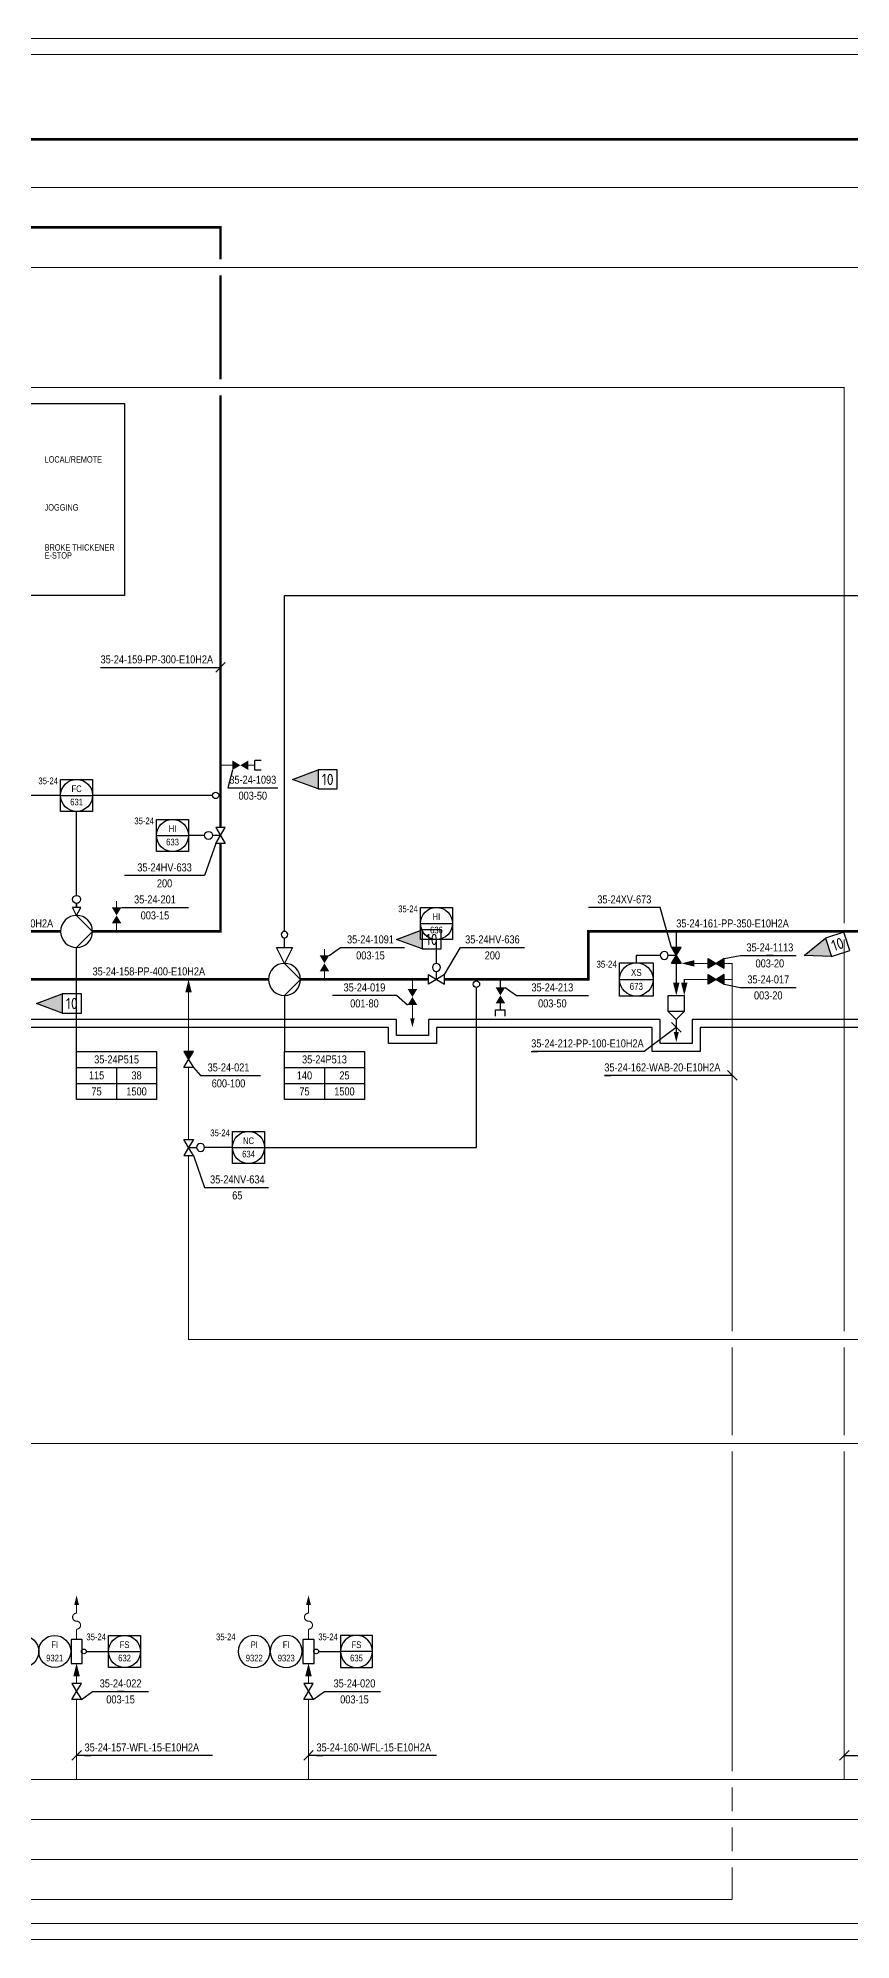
# Model space of a CAD drawing. Header units: millimetres. Extents: x -55 to 6506, y -5 to 599.
# Drawn here: x 5055 to 5310, y 0 to 594 of the extents above; entities that cross this region are included whole.
import ezdxf
from ezdxf.enums import TextEntityAlignment as Align

# ---------------------------------------------------------------- set-up
doc = ezdxf.new("R2010")
doc.units = ezdxf.units.MM
doc.header["$LTSCALE"] = 10
doc.header["$MEASUREMENT"] = 0
doc.layers.get('0').update_dxf_attribs({"linetype": 'CONTINUOUS'})
for name, color, linetype in [('P-A-SHEET', 3, 'CONTINUOUS'), ('P-COOLING_WATER', 3, 'CONTINUOUS'), ('P-CVPOS', 7, 'CONTINUOUS'), ('P-FILTERED_WATER', 3, 'CONTINUOUS'), ('P-FLOOR', 7, 'CONTINUOUS'), ('P-INSTRPOS', 7, 'CONTINUOUS'), ('P-INSTRPOS_TEXTS', 7, 'CONTINUOUS'), ('P-INSTRU', 7, 'CONTINUOUS'), ('P-LINEPOS', 7, 'CONTINUOUS'), ('P-MASS1', 6, 'CONTINUOUS'), ('P-OTHER', 7, 'CONTINUOUS'), ('P-PUMP_POS', 7, 'CONTINUOUS'), ('P-PUMPS', 7, 'CONTINUOUS'), ('P-REJECT', 22, 'CONTINUOUS'), ('P-REVISIONS', 1, 'CONTINUOUS'), ('P-SEALING_WATER', 3, 'CONTINUOUS'), ('P-SYMB', 7, 'CONTINUOUS'), ('P-TEXT', 7, 'CONTINUOUS'), ('P-VALVEPOS', 7, 'CONTINUOUS'), ('P-VENTS', 7, 'CONTINUOUS'), ('P-WATER', 3, 'CONTINUOUS'), ('P-WHITE_WATER', 3, 'CONTINUOUS'), ('PI0ATT', 7, 'CONTINUOUS')]:
    doc.layers.add(name, color=color, linetype=linetype)
doc.styles.add('Arial', font='ARIALN.TTF')
doc.styles.add('CTS_REV', font='isocp.shx')
doc.styles.add('ROMANS', font='ARIALN.TTF')
doc.styles.get("Standard").update_dxf_attribs({"font": 'ARIALN.TTF'})

# ---------------------------------------------------------------- blocks, each defined once
blk = doc.blocks.new('P7A0200')
at = {"color": 0, "linetype": 'ByBlock'}
for p, q in [((0, 5), (5, 0)), ((5, 0), (0, -5))]:
    blk.add_line(p, q, dxfattribs=at)
blk.add_lwpolyline([(0, -5, 1), (0, 5, 1)], format="xyb", close=True, dxfattribs=at)
blk = doc.blocks.new('P7A1105')
at = {"color": 0, "linetype": 'ByBlock'}
for points in [[(-3, 1.8), (-3, -1.8), (0, 0)], [(0, 0), (3, 1.8), (3, -1.8)]]:
    blk.add_solid(points, dxfattribs=at)
blk = doc.blocks.new('PPI_0900A')
at = {"color": 0, "linetype": 'ByBlock'}
blk.add_line((-1, 0), (1, 0), dxfattribs=at)
blk = doc.blocks.new('P7A1305')
at = {"color": 0, "linetype": 'ByBlock'}
blk.add_solid([(-4, -1), (-4, 1), (0, 0)], dxfattribs=at)
blk = doc.blocks.new('P7A1106')
at = {"color": 0, "linetype": 'ByBlock'}
for p, q in [((3, 1.8), (0, 0)), ((3, -1.8), (3, 1.8)), ((0, 0), (3, -1.8))]:
    blk.add_line(p, q, dxfattribs=at)
blk.add_lwpolyline([(-3, 1.8), (0, 0), (-3, -1.8)], close=True, dxfattribs=at)
blk.add_solid([(3, 1.8), (0, 0), (3, -1.8)], dxfattribs=at)
blk = doc.blocks.new('P7A1120')
at = {"color": 0, "linetype": 'ByBlock'}
blk.add_line((0, 0), (0, 3), dxfattribs=at)
for points in [[(-3, 1.8), (0, 0), (-3, -1.8)], [(3, 1.8), (0, 0), (3, -1.8)]]:
    blk.add_lwpolyline(points, close=True, dxfattribs=at)
blk.add_lwpolyline([(-1.5, 4.5, 1), (1.5, 4.5, 1)], format="xyb", close=True, dxfattribs=at)
blk = doc.blocks.new('PPI_1204A')
at = {"color": 0, "linetype": 'ByBlock'}
for p, q in [((-6, -6), (-6, 6)), ((-6, 6), (6, 6)), ((-6, 0), (6, 0)), ((6, 6), (6, -6)), ((6, -6), (-6, -6))]:
    blk.add_line(p, q, dxfattribs=at)
blk.add_circle((0, 0), 6, dxfattribs=at)
blk = doc.blocks.new('PPI_1000A')
at = {"color": 0, "linetype": 'ByBlock'}
blk.add_line((-1, 0), (1, 0), dxfattribs=at)
blk = doc.blocks.new('CV4B516')
at = {"color": 0, "linetype": 'Continuous'}
blk.add_lwpolyline([(-1.5, 4.5, -1), (1.5, 4.5, -1), (-1.5, 4.5)], format="xyb", close=True, dxfattribs=at)
blk.add_lwpolyline([(0, 0), (0, 3)], dxfattribs=at)
at = {"layer": 'P-VENTS', "color": 7, "linetype": 'Continuous'}
for points in [[(-3, -1.8), (-3, 1.8), (0, 0)], [(3, -1.8), (3, 1.8), (0, 0)]]:
    blk.add_lwpolyline(points, close=True, dxfattribs=at)
blk = doc.blocks.new('PPI_1200A')
at = {"color": 0, "linetype": 'ByBlock'}
blk.add_circle((0, 0), 6, dxfattribs=at)
blk = doc.blocks.new('PPI_0100X')
at = {"color": 0}
blk.add_circle((0, 0), 0.75, dxfattribs=at)
at = {"layer": 'PI0ATT', "color": 0, "flags": 1}
for tag, p in [('ANTNIMI', (-0.88, -0.31)), ('ANTPOS', (-0.88, -0.39)), ('ANTPNIM', (-0.88, -0.48)), ('ANTDN', (-0.88, -0.56)), ('ANTPN', (-0.88, -0.64)), ('ANTMAT', (-0.88, -0.73)), ('ANTLIIT', (-0.88, -0.81)), ('ANTPITU', (-0.88, -0.89)), ('ANTERI1', (-0.88, -0.98)), ('ANTPHAV', (-0.88, -1.06)), ('ANTSIPO', (-0.88, -1.14)), ('ANTAILY', (-0.88, -1.23)), ('ANTTIH', (-0.88, -1.31)), ('ANTALUE', (-0.88, -1.39)), ('ANTKPAI', (-0.88, -1.48)), ('ANTLMP', (-0.88, -1.56)), ('ANTYLAM', (-0.88, -1.64)), ('ANTLISA', (-0.88, -1.73))]:
    blk.add_attdef(tag, p, '', height=0.05, dxfattribs=at)
blk = doc.blocks.new('PPI_1100A')
at = {"color": 0, "linetype": 'ByBlock'}
blk.add_line((0, 0), (2, 0), dxfattribs=at)
blk = doc.blocks.new('CVME90B')
at = {"color": 0, "linetype": 'Continuous'}
blk.add_lwpolyline([(-1.5, 4.5, -1), (1.5, 4.5, -1), (-1.5, 4.5)], format="xyb", close=True, dxfattribs=at)
blk.add_lwpolyline([(0, 0), (0, 3)], dxfattribs=at)
at = {"layer": 'P-VENTS', "color": 7, "linetype": 'Continuous'}
for points in [[(-3, -1.8), (-3, 1.8), (0, 0)], [(3, -1.8), (3, 1.8), (0, 0)]]:
    blk.add_lwpolyline(points, close=True, dxfattribs=at)
blk = doc.blocks.new('P7A1304')
at = {"color": 0, "linetype": 'ByBlock'}
blk.add_line((1.5, 1.5), (-1.5, -1.5), dxfattribs=at)
blk = doc.blocks.new('PPI_0521A-25_0')
at = {"color": 0, "linetype": 'ByBlock'}
for p, q in [((0, 0), (25, 0)), ((0, -15), (0, 0)), ((25, 0), (25, -15)), ((0, -5), (25, -5)), ((12.5, -5), (12.5, -15)), ((0, -10), (25, -10)), ((25, -15), (0, -15))]:
    blk.add_line(p, q, dxfattribs=at)
blk = doc.blocks.new('P7A1100')
at = {"color": 0, "linetype": 'ByBlock'}
for points in [[(-3, -1.8), (-3, 1.8), (0, 0)], [(3, -1.8), (3, 1.8), (0, 0)]]:
    blk.add_lwpolyline(points, close=True, dxfattribs=at)
blk = doc.blocks.new('PPI_0102B')
at = {"color": 0, "linetype": 'ByBlock'}
blk.add_circle((0, -1), 1, dxfattribs=at)
blk = doc.blocks.new('P7A13E8')
at = {"color": 0, "linetype": 'Continuous'}
for points in [[(0, 5), (0, 8)], [(-2.5, 5), (2.5, 5), (0, 0), (-2.5, 5)]]:
    blk.add_lwpolyline(points, dxfattribs=at)
for start, end in [(90, 270), (270, 90)]:
    blk.add_arc((0, 9), 1, start, end, dxfattribs=at)
blk = doc.blocks.new('P7A1252')
at = {"color": 0, "linetype": 'ByBlock'}
for p, q in [((0, -1.5), (0, 1.5)), ((2, 1.5), (0, 1.5)), ((2, -1.5), (0, -1.5))]:
    blk.add_line(p, q, dxfattribs=at)
blk = doc.blocks.new('PRMEA63')
at = {"layer": 'P-OTHER'}
h = blk.add_hatch(color=0, dxfattribs=at)
h.paths.add_polyline_path([(-3, 1.8), (-3, -1.8), (0, 0)])
h.paths.add_polyline_path([(3, -1.8), (3, 1.8), (0, 0)])
at = {"layer": 'P-VENTS', "color": 0, "linetype": 'Continuous'}
for points in [[(-3, -1.8), (-3, 1.8), (0, 0)], [(3, -1.8), (3, 1.8), (0, 0)]]:
    blk.add_lwpolyline(points, close=True, dxfattribs=at)
blk.add_lwpolyline([(-1.5, 4.5, -1), (1.5, 4.5, -1), (-1.5, 4.5)], format="xyb", close=True, dxfattribs=at)
blk.add_lwpolyline([(0, 0), (0, 3)], dxfattribs=at)
blk = doc.blocks.new('PRMEA71')
at = {"layer": 'P-OTHER'}
h = blk.add_hatch(color=0, dxfattribs=at)
h.paths.add_polyline_path([(-3, 1.8), (-3, -1.8), (0, 0)])
h.paths.add_polyline_path([(3, -1.8), (3, 1.8), (0, 0)])
at = {"layer": 'P-VENTS', "color": 0, "linetype": 'Continuous'}
for points in [[(-3, -1.8), (-3, 1.8), (0, 0)], [(3, -1.8), (3, 1.8), (0, 0)]]:
    blk.add_lwpolyline(points, close=True, dxfattribs=at)
blk = doc.blocks.new('PRMEA7D')
at = {"layer": 'P-OTHER'}
h = blk.add_hatch(color=0, dxfattribs=at)
h.paths.add_polyline_path([(-3, 1.8), (-3, -1.8), (0, 0)])
h.paths.add_polyline_path([(3, -1.8), (3, 1.8), (0, 0)])
at = {"layer": 'P-VENTS', "color": 0, "linetype": 'Continuous'}
for points in [[(-3, -1.8), (-3, 1.8), (0, 0)], [(3, -1.8), (3, 1.8), (0, 0)]]:
    blk.add_lwpolyline(points, close=True, dxfattribs=at)
blk = doc.blocks.new('P7A1369')
at = {"color": 0, "linetype": 'ByBlock'}
blk.add_lwpolyline([(8, -3), (0, 0), (8, 3)], dxfattribs=at)
blk.add_lwpolyline([(14, -3), (14, 3), (8, 3), (8, -3)], close=True, dxfattribs=at)
blk.add_solid([(8, 3), (8, -3), (0, 0)], dxfattribs=at)
at = {"color": 7, "linetype": 'Continuous', "style": 'CTS_REV'}
blk.add_attdef('A', text='', height=3.5, dxfattribs=at).set_placement((11, 0), align=Align.MIDDLE)

msp = doc.modelspace()

# ---------------------------------------------------------------- linework, layer by layer
at = {"layer": 'P-A-SHEET', "color": 7, "const_width": 0.35}
for points in [[(-50, 0), (6501, 0), (6501, 594), (-50, 594)], [(-45, 5), (6496, 5), (6496, 589), (-45, 589)]]:
    msp.add_lwpolyline(points, close=True, dxfattribs=at)
at = {"layer": 'P-COOLING_WATER', "const_width": 0.35}
for points in [[(5972.5, 37.5), (15, 37.5)], [(15, 25), (5972.5, 25)]]:
    msp.add_lwpolyline(points, dxfattribs=at)
at = {"layer": 'P-CVPOS'}
for points in [[(5111, 342.5), (5107.5, 332.5), (5082.5, 332.5)], [(5253.5, 310), (5250, 322.5), (5227.5, 322.5)], [(5182.5, 301.5), (5187.5, 310), (5207.5, 310)], [(5104, 245), (5107.5, 235), (5127.5, 235)]]:
    msp.add_lwpolyline(points, dxfattribs=at)
at = {"layer": 'P-FILTERED_WATER', "const_width": 0.35}
msp.add_lwpolyline([(4707.5, 537.5), (4707.5, 547.5), (5973.5, 547.5)], dxfattribs=at)
at = {"layer": 'P-FLOOR'}
for points in [[(5367.5, 287.5), (5260, 287.5), (5260, 280), (5250, 280), (5250, 287.5), (5177.5, 287.5), (5177.5, 282.5), (5167.5, 282.5), (5167.5, 287.5), (5032.5, 287.5), (5032.5, 282.5), (5012.5, 282.5), (5012.5, 287.5), (4892.5, 287.5)], [(5390, 285), (5262.5, 285), (5262.5, 277.5), (5247.5, 277.5), (5247.5, 285), (5180, 285), (5180, 280), (5165, 280), (5165, 285), (5035, 285), (5035, 280), (5010, 280), (5010, 285), (4892.5, 285)]]:
    msp.add_lwpolyline(points, dxfattribs=at)
at = {"layer": 'P-INSTRU'}
for points in [[(5132.5, 315), (5132.5, 420), (5782.5, 420), (5782.5, 322.5)], [(5062.5, 357.5), (4930, 357.5), (4930, 332.5)], [(5110, 357.5), (5072.5, 357.5)], [(5067.5, 326.25), (5067.5, 352.5)], [(5107.5, 345), (5102.5, 345)], [(5067.5, 323.75), (5067.5, 322.5)], [(5180, 305), (5180, 312.5)], [(5250, 307.5), (5242.5, 307.5), (5242.5, 305.22)], [(5126.25, 247.5), (5192.5, 247.5), (5192.5, 297.5)], [(5116.25, 247.5), (5107.5, 247.5)], [(5070.34, 90), (5077.5, 90)], [(5143.16, 90), (5150, 90)]]:
    msp.add_lwpolyline(points, dxfattribs=at)
at = {"layer": 'P-LINEPOS'}
for points in [[(5075, 397.5), (5112.5, 397.5)], [(5110, 57.5), (5067.5, 57.5)], [(5180, 57.5), (5140, 57.5)]]:
    msp.add_lwpolyline(points, dxfattribs=at)
at = {"layer": 'P-MASS1', "const_width": 0.8}
for points in [[(4385, 537.5), (4385, 562.5), (5973.5, 562.5)], [(4255, 452.5), (4255, 535), (5112.5, 535), (5112.5, 525)], [(5112.5, 487.5), (5112.5, 520)], [(5112.5, 347.5), (5112.5, 482.5)], [(5072.5, 315), (5112.5, 315), (5112.5, 342.5)], [(5005, 315), (5062.5, 315)], [(5032.5, 315), (5062.5, 315)], [(5422.2, 315), (5227.5, 315), (5227.5, 300), (5182.5, 300)], [(5127.5, 300), (5005, 300)], [(5177.5, 300), (5137.5, 300)]]:
    msp.add_lwpolyline(points, dxfattribs=at)
at = {"layer": 'P-OTHER'}
for points in [[(5035, 480), (5082.5, 480), (5082.5, 420), (5035, 420), (5035, 480)], [(5068.81, 322.5), (5066.18, 322.5)], [(5067.5, 320), (5066.18, 322.5)], [(5067.5, 322.5), (5067.5, 323.75)], [(5067.5, 320), (5068.81, 322.5)], [(5067.5, 277.5), (5067.5, 310)], [(5132.5, 295), (5132.5, 277.5)], [(5257.5, 290), (5252.5, 290), (5252.5, 295), (5257.5, 295), (5257.5, 290)], [(5252.5, 290), (5255, 287.5), (5257.5, 290)], [(5255, 285), (5245, 277.5), (5210, 277.5)], [(5272.5, 270), (5232.5, 270)], [(5307.5, 57.5), (5350, 57.5)]]:
    msp.add_lwpolyline(points, dxfattribs=at)
for points in [[(5065.75, 86.25), (5069.25, 86.25), (5069.25, 93.75), (5065.75, 93.75), (5065.75, 86.25)], [(5138.25, 86.25), (5141.75, 86.25), (5141.75, 93.75), (5138.25, 93.75), (5138.25, 86.25)]]:
    msp.add_lwpolyline(points, close=True, dxfattribs=at)
msp.add_circle((5067.5, 325), 1.25, dxfattribs=at)
at = {"layer": 'P-REJECT', "const_width": 0.35}
for points in [[(5112.7, 366.92), (5116.2, 366.92)], [(5121.2, 366.92), (5123.2, 366.92)], [(5080, 322.5), (5080, 324.5)], [(5080, 315), (5080, 317.5)], [(5255, 310), (5255, 315)], [(5145, 307.5), (5145, 309.5)], [(5255, 299), (5255, 305)], [(5145, 300), (5145, 302.5)], [(5172.5, 300), (5172.5, 297)], [(5200, 300), (5200, 297.5)], [(5172.5, 292), (5172.5, 287.8)], [(5200, 292.5), (5200, 290.5)], [(5255, 287.5), (5255, 283.03)]]:
    msp.add_lwpolyline(points, dxfattribs=at)
at = {"layer": 'P-SEALING_WATER', "const_width": 0.35}
for points in [[(4992.5, 485), (5307.5, 485), (5307.5, 317.5)], [(15, 50), (5972.5, 50)]]:
    msp.add_lwpolyline(points, dxfattribs=at)
for points in [[(5067.5, 93.75), (5067.5, 96.94), (5067.5, 96.94, 1), (5067.5, 99.44, -1), (5067.5, 101.94), (5067.5, 105.59)], [(5140, 93.75), (5140, 96.94), (5140, 96.94, 1), (5140, 99.44, -1), (5140, 101.94), (5140, 105.59)]]:
    msp.add_lwpolyline(points, format="xyb", dxfattribs=at)
at = {"layer": 'P-VALVEPOS'}
for points in [[(5116.2, 365.42), (5114.78, 359.91), (5130.4, 359.91)], [(5081.5, 322.5), (5102.5, 322.5)], [(5146.5, 307.5), (5150, 310), (5170, 310)], [(5270, 306.5), (5275, 307.5), (5292.5, 307.5)], [(5201.5, 297.5), (5205, 295), (5227.5, 295)], [(5270, 298.5), (5275, 297.5), (5292.5, 297.5)], [(5171, 292), (5167.5, 295), (5147.5, 295)], [(5104, 272.5), (5106.25, 270), (5125, 270)], [(5069, 75), (5072.5, 77.5), (5090, 77.5)], [(5141.5, 75), (5145, 77.5), (5162.5, 77.5)]]:
    msp.add_lwpolyline(points, dxfattribs=at)
at = {"layer": 'P-WATER', "const_width": 0.35}
for points in [[(4940, 517.5), (4940, 522.5), (5330, 522.5), (5330, 317.5)], [(5307.5, 190), (5307.5, 312.5)], [(5260.62, 305), (5265, 305)], [(5270, 305), (5272.5, 305), (5272.5, 262.5), (5272.5, 190)], [(5257.5, 297.5), (5257.5, 300), (5265, 300)], [(5270, 300), (5272.5, 300)], [(5102.5, 277.5), (5102.5, 296)], [(5102.5, 250), (5102.5, 272.5)], [(5102.5, 245), (5102.5, 187.5), (5977.5, 187.5)], [(5272.5, 185), (5272.5, 157.5)], [(5307.5, 185), (5307.5, 157.5)], [(5272.5, 152.5), (5272.5, 52.5)], [(5307.5, 152.5), (5307.5, 50)], [(5067.5, 80), (5067.5, 82.25)], [(5140, 80), (5140, 82.25)], [(5067.5, 50), (5067.5, 75)], [(5140, 75), (5140, 50)], [(5272.5, 47.5), (5272.5, 40)], [(5272.5, 35), (5272.5, 27.5)], [(5272.5, 22.5), (5272.5, 12.5)], [(15, 12.5), (5272.5, 12.5)]]:
    msp.add_lwpolyline(points, dxfattribs=at)
at = {"layer": 'P-WHITE_WATER', "const_width": 0.35}
msp.add_lwpolyline([(4522.5, 155), (4625, 155), (5925, 155)], dxfattribs=at)

# ---------------------------------------------------------------- block references
at = {"layer": 'P-CVPOS', "color": 140, "rotation": 180}
for p in [(5095, 332.5), (5238.75, 322.5)]:
    msp.add_blockref('PPI_1000A', p, dxfattribs=at)
at = {"layer": 'P-CVPOS', "color": 140}
for p in [(5197.5, 310), (5117.75, 235)]:
    msp.add_blockref('PPI_1000A', p, dxfattribs=at)
at = {"layer": 'P-INSTRPOS', "color": 140}
for name, p, xscale, yscale, zscale in [('PPI_1204A', (5067.5, 357.5), 0.8333, 0.8333, 0.8333), ('PPI_1204A', (5097.5, 345), 0.8333, 0.8333, 0.8333), ('PPI_1204A', (5180, 317.5), 0.8333, 0.8333, 0.8333), ('PPI_1204A', (5242.5, 300), 0.87, 0.87, 0.87), ('PPI_1200A', (5050.65, 90), 0.833299999999781, 0.833299999999781, 0.833299999999781), ('PPI_1200A', (5060.65, 90), 0.833299999999781, 0.833299999999781, 0.833299999999781), ('PPI_1204A', (5082.5, 90), 0.833299999999781, 0.833299999999781, 0.833299999999781), ('PPI_1200A', (5123.04, 90), -0.833299999999781, 0.833299999999781, 0.833299999999781), ('PPI_1200A', (5133.04, 90), -0.833299999999781, 0.833299999999781, 0.833299999999781), ('PPI_1204A', (5155, 90), -0.833299999999781, 0.833299999999781, 0.833299999999781)]:
    msp.add_blockref(name, p, dxfattribs=dict(at, xscale=xscale, yscale=yscale, zscale=zscale))
at = {"layer": 'P-INSTRU', "color": 140}
for p, rotation in [((5110, 357.5), 90), ((5192.5, 297.5), 180)]:
    msp.add_blockref('PPI_0102B', p, dxfattribs=dict(at, rotation=rotation))
at = {"layer": 'P-INSTRU', "color": 140, "xscale": 0.833333333333334, "yscale": 0.833333333333334, "zscale": 0.833333333333334}
msp.add_blockref('PPI_1204A', (5121.25, 247.5), dxfattribs=at)
at = {"layer": 'P-INSTRU', "color": 140}
for p in [(5069.77, 90), (5142.41, 90)]:
    msp.add_blockref('PPI_0100X', p, dxfattribs=at)
at = {"layer": 'P-LINEPOS'}
for p in [(5112.5, 397.5), (5067.5, 57.5), (5140, 57.5)]:
    msp.add_blockref('P7A1304', p, dxfattribs=at)
at = {"layer": 'P-LINEPOS', "color": 140}
for p in [(5075, 397.5), (5255, 315), (5072.5, 300), (5209.63, 277.5), (5232.5, 270), (5070, 57.5), (5142.5, 57.5)]:
    msp.add_blockref('PPI_1100A', p, dxfattribs=at)
at = {"layer": 'P-PUMP_POS', "color": 140}
for p in [(5067.5, 277.5), (5132.5, 277.5)]:
    msp.add_blockref('PPI_0521A-25_0', p, dxfattribs=at)
at = {"layer": 'P-PUMPS'}
for p in [(5067.5, 315), (5132.5, 300)]:
    msp.add_blockref('P7A0200', p, dxfattribs=at)
at = {"layer": 'P-REVISIONS'}
for p in [(5135, 362.5), (5167.5, 312.5), (5055, 292.5)]:
    msp.add_blockref('P7A1369', p, dxfattribs=at).add_auto_attribs({'A': '10'})
at = {"layer": 'P-REVISIONS', "rotation": 18.43494882292202}
msp.add_blockref('P7A1369', (5295, 307.5), dxfattribs=at).add_auto_attribs({'A': '10'})
at = {"layer": 'P-SYMB'}
for name, p in [('P7A1252', (5123.2, 366.92)), ('P7A13E8', (5132.5, 305)), ('P7A1304', (5307.5, 57.5))]:
    msp.add_blockref(name, p, dxfattribs=at)
at = {"layer": 'P-SYMB', "xscale": -1}
for name, p in [('P7A1305', (5256.62, 305)), ('P7A1304', (5272.5, 270))]:
    msp.add_blockref(name, p, dxfattribs=at)
at = {"layer": 'P-SYMB'}
for name, p, rotation in [('P7A1305', (5102.5, 300), 90), ('P7A1252', (5200, 290.5), 270), ('P7A1304', (5255, 285), 270), ('P7A1305', (5067.5, 86.25), 90), ('P7A1305', (5140, 86.25), 90)]:
    msp.add_blockref(name, p, dxfattribs=dict(at, rotation=rotation))
at = {"layer": 'P-SYMB', "xscale": -1, "rotation": 89.99999999999991}
for p in [(5255, 295), (5257.5, 295)]:
    msp.add_blockref('P7A1305', p, dxfattribs=at)
at = {"layer": 'P-SYMB'}
for p, xscale, yscale, zscale, rotation in [((5172.5, 285), 0.6999999999999886, 0.6999999999999886, 0.6999999999999886, 270), ((5255, 280.35), 0.8, 0.8, 0.8, 270), ((5067.5, 107.5), 0.75, 0.75, 0.75, 90.00000000000001), ((5140, 107.5), 0.75, 0.75, 0.75, 90.00000000000001)]:
    msp.add_blockref('P7A1305', p, dxfattribs=dict(at, xscale=xscale, yscale=yscale, zscale=zscale, rotation=rotation))
at = {"layer": 'P-VALVEPOS', "color": 140}
for p in [(5122.59, 359.91), (5092, 322.5), (5159.38, 310), (5283.75, 297.5), (5216.25, 295), (5115, 270)]:
    msp.add_blockref('PPI_0900A', p, dxfattribs=at)
at = {"layer": 'P-VALVEPOS', "color": 140, "xscale": -1}
msp.add_blockref('PPI_0900A', (5284.25, 307.5), dxfattribs=at)
at = {"layer": 'P-VALVEPOS', "color": 140, "rotation": 180}
for p in [(5157.5, 295), (5081.25, 77.5)]:
    msp.add_blockref('PPI_0900A', p, dxfattribs=at)
at = {"layer": 'P-VALVEPOS', "color": 140, "xscale": -1, "rotation": 180}
msp.add_blockref('PPI_0900A', (5154.38, 77.5), dxfattribs=at)
at = {"layer": 'P-VENTS'}
for name, p, xscale, yscale, zscale in [('P7A1105', (5118.7, 366.92), 0.8333333333332575, 0.8333333333332575, 0.8333333333332575), ('CVME90B', (5180, 300), -0.8333333333333341, 0.8333333333333341, 0.8333333333333341), ('PRMEA71', (5267.5, 305), -0.8333333333333334, 0.8333333333333334, 0.8333333333333334), ('PRMEA7D', (5267.5, 300), -0.8333333333333334, 0.8333333333333334, 0.8333333333333334)]:
    msp.add_blockref(name, p, dxfattribs=dict(at, xscale=xscale, yscale=yscale, zscale=zscale))
for name, p, xscale, yscale, zscale, rotation in [('CV4B516', (5112.5, 345), 0.8333333333333341, 0.8333333333333341, 0.8333333333333341, 90), ('P7A1105', (5080, 320), 0.8333333333332575, 0.8333333333332575, 0.8333333333332575, 90), ('PRMEA63', (5255, 307.5), -0.8333333333333334, 0.8333333333333334, 0.8333333333333334, 89.99999999999993), ('P7A1105', (5145, 305), 0.8333333333332575, 0.8333333333332575, 0.8333333333332575, 90), ('P7A1105', (5200, 295), 0.8333333333332575, 0.8333333333332575, 0.8333333333332575, 270), ('P7A1105', (5172.5, 294.5), 0.8333333333332575, 0.8333333333332575, 0.8333333333332575, 270), ('P7A1106', (5102.5, 275), 0.833, 0.833, 0.833, 90), ('P7A1120', (5102.5, 247.5), 0.833, 0.833, 0.833, 270), ('P7A1100', (5067.5, 77.5), 0.833, 0.833, 0.833, 90.00000000000001), ('P7A1100', (5140, 77.5), 0.833, 0.833, 0.833, 90.00000000000001)]:
    msp.add_blockref(name, p, dxfattribs=dict(at, xscale=xscale, yscale=yscale, zscale=zscale, rotation=rotation))

# ---------------------------------------------------------------- texts
at = {"layer": 'P-CVPOS', "color": 140, "style": 'Arial'}
for s, p in [('35-24HV-633', (5095, 335)), ('200', (5095, 330)), ('35-24XV-673', (5238.75, 325)), ('35-24HV-636', (5197.5, 312.5)), ('200', (5197.5, 307.5)), ('35-24NV-634', (5117.75, 237.5)), ('65', (5117.75, 232.5))]:
    msp.add_text(s, height=2.5, dxfattribs=at).set_placement(p, align=Align.MIDDLE)
at = {"layer": 'P-INSTRPOS_TEXTS', "style": 'Arial'}
for height, p in [(2.083, (5061.67, 361)), (2.083, (5091.67, 348.5)), (2.083, (5174.17, 321)), (2.175, (5236.41, 303.65)), (2.083, (5115.42, 251)), (2.083, (5076.67, 93.5)), (2.083, (5117.21, 93.5)), (2.083, (5149.17, 93.5))]:
    msp.add_text('35-24', height=height, dxfattribs=at).set_placement(p, align=Align.RIGHT)
for s, height, p in [('FC', 2.083, (5067.5, 359.58)), ('631', 2.083, (5067.5, 355.42)), ('HI', 2.083, (5097.5, 347.08)), ('633', 2.083, (5097.5, 342.92)), ('636', 2.083, (5180, 315.42)), ('HI', 2.083, (5180, 319.58)), ('XS', 2.175, (5242.5, 302.18)), ('673', 2.175, (5242.5, 297.82)), ('NC', 2.083, (5121.25, 249.58)), ('634', 2.083, (5121.25, 245.42)), ('FI', 2.083, (5060.65, 92.08)), ('FS', 2.083, (5082.5, 92.08)), ('PI', 2.083, (5123.04, 92.08)), ('FI', 2.083, (5133.04, 92.08)), ('FS', 2.083, (5155, 92.08)), ('9321', 2.083, (5060.65, 87.92)), ('632', 2.083, (5082.5, 87.92)), ('9322', 2.083, (5123.04, 87.92)), ('9323', 2.083, (5133.04, 87.92)), ('635', 2.083, (5155, 87.92))]:
    msp.add_text(s, height=height, dxfattribs=at).set_placement(p, align=Align.MIDDLE)
at = {"layer": 'P-LINEPOS', "color": 140, "style": 'Arial'}
for s, p in [('35-24-159-PP-300-E10H2A', (5075, 400)), ('35-24-156-PP-400-E10H2A', (5025, 317.5)), ('35-24-161-PP-350-E10H2A', (5255, 317.5)), ('35-24-158-PP-400-E10H2A', (5072.5, 302.5)), ('35-24-212-PP-100-E10H2A', (5209.63, 280)), ('35-24-162-WAB-20-E10H2A', (5232.5, 272.5)), ('35-24-157-WFL-15-E10H2A', (5070, 60)), ('35-24-160-WFL-15-E10H2A', (5142.5, 60))]:
    msp.add_text(s, height=2.5, dxfattribs=at).set_placement(p, align=Align.MIDDLE_LEFT)
at = {"layer": 'P-PUMP_POS', "color": 140, "style": 'Arial'}
for s, p in [('35-24P515', (5080, 275)), ('35-24P513', (5145, 275)), ('115', (5073.75, 270)), ('38', (5086.25, 270)), ('140', (5138.75, 270)), ('25', (5151.25, 270)), ('75', (5073.75, 265)), ('1500', (5086.25, 265)), ('75', (5138.75, 265)), ('1500', (5151.25, 265))]:
    msp.add_text(s, height=2.5, dxfattribs=at).set_placement(p, align=Align.MIDDLE)
at = {"layer": 'P-TEXT', "style": 'ROMANS'}
for s, p in [('LOCAL/REMOTE', (5057.5, 462.5)), ('JOGGING', (5057.5, 447.5)), ('BROKE THICKENER', (5057.5, 435)), ('E-STOP', (5057.5, 432.5))]:
    msp.add_text(s, height=2, dxfattribs=at).set_placement(p, align=Align.MIDDLE_LEFT)
at = {"layer": 'P-VALVEPOS', "color": 140, "style": 'Arial'}
for s, p in [('35-24-1093', (5122.59, 362.41)), ('003-50', (5122.59, 357.41)), ('35-24-201', (5092, 325)), ('003-15', (5092, 320)), ('35-24-1091', (5159.38, 312.5)), ('35-24-1113', (5284.25, 310)), ('003-15', (5159.38, 307.5)), ('003-20', (5284.25, 305)), ('35-24-019', (5157.5, 297.5)), ('35-24-213', (5216.25, 297.5)), ('35-24-017', (5283.75, 300)), ('001-80', (5157.5, 292.5)), ('003-50', (5216.25, 292.5)), ('003-20', (5283.75, 295)), ('35-24-021', (5115, 272.5)), ('600-100', (5115, 267.5)), ('35-24-022', (5081.25, 80)), ('35-24-020', (5154.38, 80)), ('003-15', (5081.25, 75)), ('003-15', (5154.38, 75))]:
    msp.add_text(s, height=2.5, dxfattribs=at).set_placement(p, align=Align.MIDDLE)

doc.saveas('drawing.dxf')
